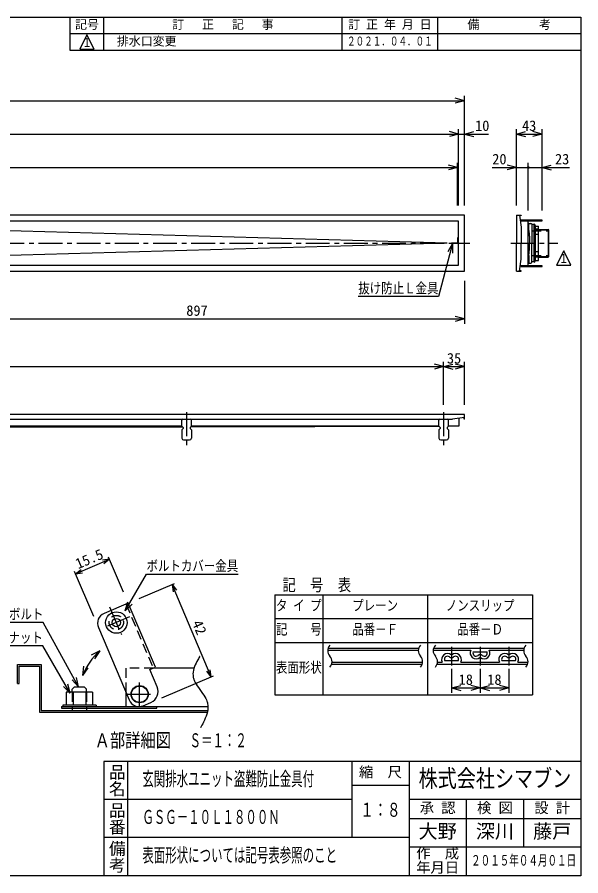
# Model space of a CAD drawing. Units: millimetres, scale not verified, with parts at other scales. Extents: x -1092 to 1092, y -744 to 696.
# Drawn here: x 147 to 1092, y -744 to 696 of the extents above; entities that cross this region are included whole.
import ezdxf
from ezdxf.enums import TextEntityAlignment as Align

# ---------------------------------------------------------------- set-up
doc = ezdxf.new("R2010")
doc.units = ezdxf.units.MM
doc.header["$LTSCALE"] = 8
doc.linetypes.add('CHAIN1', pattern=[8, 5, -1, 1, -1])
doc.linetypes.add('DASHED2', pattern=[3, 2, -1])
for name, color, linetype in [('0-0_計極細', 2, 'Continuous'), ('0-1_計細線', 3, 'Continuous'), ('0-5_寸法線', 7, 'Continuous'), ('0-7_枠細線', 5, 'Continuous'), ('0-8_枠中線', 5, 'Continuous'), ('1-2_極細2', 2, 'Continuous'), ('1-3_細線2', 4, 'Continuous'), ('1-5_寸法2', 7, 'Continuous')]:
    doc.layers.add(name, color=color, linetype=linetype)
doc.styles.add('@ＭＳ ゴシック', font='')
doc.styles.add('ＭＳ ゴシック', font='')
doc.styles.get('@ＭＳ ゴシック').set_extended_font_data('@MS Gothic')
doc.styles.get('ＭＳ ゴシック').set_extended_font_data('MS Gothic')

msp = doc.modelspace()

# ---------------------------------------------------------------- hatches: boundary and pattern name
at = {"layer": '0-5_寸法線'}
msp.add_hatch(color=256, dxfattribs=at).paths.add_polyline_path([(1006.341, 443.92, 1), (1001.541, 443.92, 1)])

# ---------------------------------------------------------------- linework, layer by layer
at = {"layer": '0-0_計極細'}
for p, q in [((993.941, 354.62), (993.941, 355.82)), ((1003.941, 354.62), (1003.941, 355.82)), ((1004.741, 337.489), (1004.741, 350.12)), ((1005.941, 354.62), (1005.941, 355.82)), ((1007.941, 354.62), (1007.941, 355.82)), ((1009.941, 354.62), (1009.941, 355.82)), ((1023.941, 354.62), (1023.941, 355.82)), ((868.004, 316.92), (22.166, 340.688)), ((1003.949, 339.348), (1004.124, 339.262)), ((1004.124, 339.262), (1004.297, 339.006)), ((1004.297, 339.006), (1004.467, 338.581)), ((1004.467, 338.581), (1004.633, 337.991)), ((1004.633, 337.991), (1004.795, 337.24)), ((1005.097, 335.279), (1005.235, 334.084)), ((1005.235, 334.084), (1005.364, 332.758)), ((1005.364, 332.758), (1005.481, 331.31)), ((1005.481, 331.31), (1005.588, 329.753)), ((1021.141, 340.42), (1013.641, 340.42)), ((1013.641, 340.42), (1014.641, 339.42)), ((1020.141, 339.42), (1014.641, 339.42)), ((1021.141, 340.42), (1020.141, 339.42)), ((1021.141, 339.12), (1038.441, 339.12)), ((1037.441, 340.12), (1037.441, 293.72)), ((868.004, 316.92), (22.166, 293.152)), ((877, 316.42), (877, 317.42)), ((1005.588, 329.753), (1005.681, 328.098)), ((1005.681, 328.098), (1005.762, 326.357)), ((1005.762, 326.357), (1005.829, 324.543)), ((1005.829, 324.543), (1005.881, 322.671)), ((1005.881, 322.671), (1005.919, 320.755)), ((1005.919, 320.755), (1005.942, 318.809)), ((1005.942, 318.809), (1005.949, 316.848)), ((1005.942, 315.031), (1005.949, 316.992)), ((1005.364, 301.082), (1005.481, 302.53)), ((1005.481, 302.53), (1005.588, 304.087)), ((1005.588, 304.087), (1005.681, 305.742)), ((1005.681, 305.742), (1005.762, 307.483)), ((1005.762, 307.483), (1005.829, 309.297)), ((1005.829, 309.297), (1005.881, 311.169)), ((1005.881, 311.169), (1005.919, 313.085)), ((1005.919, 313.085), (1005.942, 315.031)), ((1003.949, 294.492), (1004.124, 294.578)), ((1004.124, 294.578), (1004.297, 294.834)), ((1004.297, 294.834), (1004.467, 295.259)), ((1004.467, 295.259), (1004.633, 295.849)), ((1004.633, 295.849), (1004.795, 296.6)), ((1004.741, 296.351), (1004.741, 283.72)), ((1004.795, 296.6), (1004.949, 297.507)), ((1004.949, 297.507), (1005.097, 298.561)), ((1005.097, 298.561), (1005.235, 299.756)), ((1005.235, 299.756), (1005.364, 301.082)), ((1013.641, 293.42), (1014.641, 294.42)), ((1021.141, 293.42), (1013.641, 293.42)), ((1020.141, 294.42), (1014.641, 294.42)), ((1021.141, 293.42), (1020.141, 294.42)), ((1021.141, 294.72), (1038.441, 294.72)), ((993.941, 278.02), (993.941, 279.22)), ((1003.941, 278.02), (1003.941, 279.22)), ((1005.941, 278.02), (1005.941, 279.22)), ((1007.941, 278.02), (1007.941, 279.22)), ((1009.941, 278.02), (1009.941, 279.22)), ((1023.941, 278.02), (1023.941, 279.22))]:
    msp.add_line(p, q, dxfattribs=at)
at = {"layer": '0-0_計極細', "linetype": 'DASHED2'}
for p, q in [((1009.641, 337.42), (1038.441, 337.42)), ((1009.641, 296.42), (1038.441, 296.42))]:
    msp.add_line(p, q, dxfattribs=at)
at = {"layer": '0-0_計極細', "linetype": 'CHAIN1'}
for p, q in [((-905.171, 316.92), (905.857, 316.92)), ((974.581, 316.92), (1053.513, 316.92)), ((431, 33.561), (431, -21.709)), ((862, 33.561), (862, -21.709))]:
    msp.add_line(p, q, dxfattribs=at)
at = {"layer": '0-0_計極細'}
msp.add_lwpolyline([(1004.795, 337.24), (1004.949, 336.333), (1005.097, 335.279)], dxfattribs=at)
at = {"layer": '0-1_計細線'}
for p, q in [((983.941, 363.92), (983.941, 316.92)), ((983.941, 363.92), (991.941, 363.92)), ((988.941, 363.92), (991.941, 343.764)), ((991.941, 363.22), (989.046, 363.22)), ((991.941, 363.92), (991.941, 363.22)), ((991.941, 354.62), (990.325, 354.62)), ((1004.741, 350.12), (1008.141, 350.12)), ((1009.641, 348.62), (1009.641, 316.92)), ((1013.641, 348.42), (1009.641, 348.42)), ((1013.641, 285.22), (1013.641, 348.62)), ((1015.441, 346.82), (1015.441, 287.02)), ((1015.441, 345.67), (1021.141, 345.67)), ((1021.141, 288.17), (1021.141, 345.67)), ((991.941, 343.764), (991.941, 316.92)), ((1021.141, 331.295), (1015.441, 331.295)), ((1021.141, 340.12), (1037.441, 340.12)), ((1038.441, 339.12), (1037.441, 340.12)), ((1038.441, 294.72), (1038.441, 339.12)), ((886, 326.42), (887, 326.42)), ((886, 317.42), (886, 326.42)), ((983.941, 269.92), (983.941, 316.92)), ((991.941, 290.076), (991.941, 316.92)), ((1009.641, 285.22), (1009.641, 316.92)), ((886, 316.42), (875, 316.42)), ((1021.141, 302.545), (1015.441, 302.545)), ((988.941, 269.92), (991.941, 290.076)), ((1015.441, 288.17), (1021.141, 288.17)), ((1021.141, 293.72), (1037.441, 293.72)), ((1038.441, 294.72), (1037.441, 293.72)), ((991.941, 279.22), (990.325, 279.22)), ((1004.741, 283.72), (1008.141, 283.72)), ((1013.641, 285.42), (1009.641, 285.42)), ((983.941, 269.92), (991.941, 269.92)), ((991.941, 270.62), (989.046, 270.62)), ((991.941, 269.92), (991.941, 270.62)), ((-877, 21.92), (877, 21.92)), ((425, 21.92), (423, 19.92)), ((423, 9.92), (423, 19.92)), ((439, 19.92), (437, 21.92)), ((439, 9.92), (439, 19.92)), ((856, 21.92), (854, 19.92)), ((854, 9.92), (854, 19.92)), ((870, 19.92), (868, 21.92)), ((870, 9.92), (870, 19.92)), ((896.983, 24.913), (877, 21.922)), ((887.7, 23.524), (887.7, 9.92)), ((896.3, 21.92), (896.3, 24.811)), ((897, 21.92), (896.3, 21.92)), ((423, 9.92), (8, 9.92)), ((20.31, 7.942), (424.042, 8.878)), ((423, 9.92), (425, 7.92)), ((425, 5.92), (423, 3.92)), ((423, 3.92), (423, -10.08)), ((425, 7.92), (425, 5.92)), ((439, 9.92), (437, 7.92)), ((437, 7.92), (437, 5.92)), ((437, 5.92), (439, 3.92)), ((437.957, 8.91), (854.046, 9.874)), ((854, 9.92), (439, 9.92)), ((439, 3.92), (439, -10.08)), ((854, 9.92), (856, 7.92)), ((856, 5.92), (854, 3.92)), ((854, 3.92), (854, -10.08)), ((856, 7.92), (856, 5.92)), ((870, 9.92), (868, 7.92)), ((868, 7.92), (868, 5.92)), ((868, 5.92), (870, 3.92)), ((887.7, 9.92), (870, 9.92)), ((870, 3.92), (870, -10.08)), ((426, -13.08), (436, -13.08)), ((857, -13.08), (867, -13.08))]:
    msp.add_line(p, q, dxfattribs=at)
for points in [[(897, 269.92), (897, 363.92), (-897, 363.92), (-897, 269.92)], [(-887, 353.92), (-887, 279.92), (887, 279.92), (887, 353.92)], [(991.941, 355.82), (991.941, 354.62), (1026.941, 354.62), (1026.941, 355.82)], [(991.941, 279.22), (991.941, 278.02), (1026.941, 278.02), (1026.941, 279.22)]]:
    msp.add_lwpolyline(points, close=True, dxfattribs=at)
for points in [[(991.941, 279.22), (1003.941, 279.22), (1003.941, 354.62), (991.941, 354.62)], [(875, 316.42), (875, 317.42), (886, 317.42)], [(897, 21.92), (897, 29.92), (-897, 29.92)]]:
    msp.add_lwpolyline(points, dxfattribs=at)
for centre, radius, start, end in [((1004.741, 350.92), 0.8, 180, 270), ((1008.141, 348.62), 1.5, 0, 90), ((1013.641, 346.82), 1.8, 0, 90), ((886, 317.42), 1, 270, 360), ((1004.741, 282.92), 0.8, 90, 180), ((1008.141, 285.22), 1.5, 270, 360), ((1013.641, 287.02), 1.8, 270, 360), ((426, -10.08), 3, 180, 270), ((436, -10.08), 3, 270, 360), ((857, -10.08), 3, 180, 270), ((867, -10.08), 3, 270, 360)]:
    msp.add_arc(centre, radius, start, end, dxfattribs=at)
at = {"layer": '0-5_寸法線'}
for p, q in [((897, 379.92), (897, 563.92)), ((-897, 555.92), (897, 555.92)), ((897, 555.92), (881.545, 560.061)), ((897, 555.92), (881.545, 551.779)), ((887, 499.92), (871.545, 504.061)), ((887, 379.92), (887, 507.92)), ((897, 379.92), (897, 507.92)), ((897, 499.92), (912.455, 504.061)), ((983.941, 379.919), (983.941, 507.92)), ((983.941, 499.92), (999.396, 504.061)), ((1026.941, 499.92), (1011.486, 504.061)), ((1026.941, 372.819), (1026.941, 507.92)), ((-887, 499.92), (887, 499.92)), ((887, 499.92), (871.545, 495.779)), ((887, 499.92), (937, 499.92)), ((897, 499.92), (912.455, 495.779)), ((983.941, 499.92), (999.396, 495.779)), ((983.941, 499.92), (1026.941, 499.92)), ((1026.941, 499.92), (1011.486, 495.779)), ((885.5, 443.92), (870.045, 448.061)), ((885.5, 379.92), (885.5, 451.92)), ((983.941, 443.92), (968.486, 448.061)), ((983.941, 379.92), (983.941, 451.92)), ((1003.941, 371.82), (1003.941, 451.92)), ((1026.941, 371.82), (1026.941, 451.92)), ((1026.941, 443.92), (1042.396, 448.061)), ((-885.5, 443.92), (885.5, 443.92)), ((885.5, 443.92), (870.045, 439.779)), ((943.503, 443.92), (1003.941, 443.92)), ((983.941, 443.92), (968.486, 439.779)), ((1003.941, 443.92), (1072.741, 443.92)), ((1026.941, 443.92), (1042.396, 439.779)), ((876.989, 316.42), (869.002, 302.556)), ((876.989, 316.42), (877.004, 300.42)), ((897, 253.92), (897, 181.92)), ((0, 189.92), (897, 189.92)), ((897, 189.92), (881.545, 194.061)), ((897, 189.92), (881.545, 185.779)), ((862, 45.92), (862, 117.92)), ((897, 45.92), (897, 117.92)), ((-862, 109.92), (862, 109.92)), ((862, 109.92), (846.545, 114.061)), ((862, 109.92), (846.545, 105.779)), ((862, 109.92), (877.455, 114.061)), ((862, 109.92), (877.455, 105.779)), ((862, 109.92), (897, 109.92)), ((897, 109.92), (881.545, 114.061)), ((897, 109.92), (881.545, 105.779))]:
    msp.add_line(p, q, dxfattribs=at)
msp.add_lwpolyline([(876.989, 316.42), (853.279, 227.6), (718.879, 227.6)], dxfattribs=at)
at = {"layer": '0-7_枠細線'}
for p, q in [((236, 640), (236, 696)), ((292, 640), (292, 696)), ((692, 640), (692, 696)), ((852, 640), (852, 696)), ((1092, 668), (236, 668)), ((264, 666.308), (252, 642.308)), ((276, 642.308), (264, 666.308)), ((1092, 640), (236, 640)), ((252, 642.308), (276, 642.308)), ((1063.378, 304.089), (1051.378, 280.089)), ((1075.378, 280.089), (1063.378, 304.089)), ((1051.378, 280.089), (1075.378, 280.089)), ((579.165, -272.574), (1011.165, -272.574)), ((579.165, -272.574), (579.165, -440.574)), ((659.165, -272.574), (659.165, -440.574)), ((835.165, -272.574), (835.165, -440.574)), ((1011.165, -272.574), (1011.165, -440.574)), ((579.165, -312.574), (1011.165, -312.574)), ((579.165, -352.574), (1011.165, -352.574)), ((667.686, -365.503), (819.495, -365.503)), ((668.273, -362.303), (820.081, -362.303)), ((844.487, -365.503), (907.787, -365.503)), ((845.073, -362.303), (996.882, -362.303)), ((911.61, -368.17), (934.72, -368.17)), ((938.544, -365.503), (996.296, -365.503)), ((674.835, -385.77), (826.644, -385.77)), ((851.635, -385.77), (859.787, -385.77)), ((863.61, -383.103), (886.72, -383.103)), ((890.544, -385.77), (955.787, -385.77)), ((959.61, -383.103), (982.72, -383.103)), ((986.544, -385.77), (1003.444, -385.77)), ((674.249, -388.97), (826.058, -388.97)), ((851.049, -388.97), (1002.858, -388.97)), ((875.165, -396.97), (875.165, -436.97)), ((923.165, -396.97), (923.165, -436.97)), ((971.165, -396.97), (971.165, -436.97)), ((875.165, -428.97), (890.62, -424.829)), ((875.165, -428.97), (890.62, -433.111)), ((875.165, -428.97), (923.165, -428.97)), ((923.165, -428.97), (907.71, -424.829)), ((923.165, -428.97), (907.71, -433.111)), ((923.165, -428.97), (938.62, -424.829)), ((923.165, -428.97), (938.62, -433.111)), ((923.165, -428.97), (971.165, -428.97)), ((971.165, -428.97), (955.71, -424.829)), ((971.165, -428.97), (955.71, -433.111)), ((579.165, -440.574), (1011.165, -440.574)), ((332, -552), (332, -744)), ((708, -552), (708, -680)), ((804, -552), (804, -744)), ((708, -592), (804, -592)), ((708, -616), (292, -616)), ((1092, -616), (804, -616)), ((900, -616), (900, -744)), ((996, -616), (996, -696)), ((804, -648), (1092, -648)), ((804, -680), (292, -680)), ((1092, -696), (804, -696))]:
    msp.add_line(p, q, dxfattribs=at)
at = {"layer": '0-7_枠細線', "linetype": 'CHAIN1'}
for p, q in [((875.165, -360.063), (875.165, -391.02)), ((923.165, -360.063), (923.165, -391.02)), ((971.165, -360.063), (971.165, -391.02))]:
    msp.add_line(p, q, dxfattribs=at)
at = {"layer": '0-7_枠細線'}
for centre, radius, start, end in [((681.404, -366.362), 13.745, 137.56163, 222.43837), ((833.213, -366.362), 13.745, 137.56163, 222.43837), ((858.205, -366.362), 13.745, 137.56163, 222.43837), ((1010.014, -366.362), 13.745, 137.56163, 222.43837), ((868.498, -380.97), 9.947, 51.31781, 208.85363), ((875.165, -372.643), 0.72, 231.31781, 308.68219), ((881.832, -380.97), 9.947, 331.14637, 128.68219), ((916.498, -370.303), 9.947, 151.14637, 308.68219), ((916.498, -370.303), 5.333, 156.42182, 308.68219), ((923.165, -378.63), 5.333, 51.31781, 128.68219), ((929.832, -370.303), 9.947, 231.31781, 28.85363), ((929.832, -370.303), 5.333, 231.31781, 23.57818), ((964.498, -380.97), 9.947, 51.31781, 208.85363), ((971.165, -372.643), 0.72, 231.31781, 308.68219), ((977.832, -380.97), 9.947, 331.14637, 128.68219), ((661.117, -384.911), 13.745, 317.56163, 42.43837), ((812.926, -384.911), 13.745, 317.56163, 42.43837), ((837.918, -384.911), 13.745, 317.56163, 42.43837), ((868.498, -380.97), 5.333, 51.31781, 203.57818), ((875.165, -372.643), 5.333, 231.31781, 308.68219), ((881.832, -380.97), 5.333, 336.42182, 128.68219), ((923.165, -378.63), 0.72, 51.31781, 128.68219), ((964.498, -380.97), 5.333, 51.31781, 203.57818), ((971.165, -372.643), 5.333, 231.31781, 308.68219), ((977.832, -380.97), 5.333, 336.42182, 128.68219), ((989.726, -384.911), 13.745, 317.56163, 42.43837)]:
    msp.add_arc(centre, radius, start, end, dxfattribs=at)
at = {"layer": '0-8_枠中線'}
msp.add_lwpolyline([(-1092, -744), (-1092, 696), (1092, 696), (1092, -744)], close=True, dxfattribs=at)
msp.add_lwpolyline([(1092, -552), (292, -552), (292, -744)], dxfattribs=at)
at = {"layer": '1-2_極細2'}
for p, q in [((328.225, -299.738), (332.367, -284.283)), ((328.225, -299.738), (339.539, -288.424)), ((147.293, -389.697), (187.293, -389.697)), ((147.293, -421.697), (147.293, -389.697)), ((150.093, -392.497), (184.493, -392.497)), ((150.093, -421.697), (150.093, -392.497)), ((184.493, -392.497), (184.493, -469.697)), ((187.293, -389.697), (187.293, -466.897)), ((443.463, -395.697), (375.583, -395.697)), ((147.293, -421.697), (150.093, -421.697)), ((240.607, -436.097), (240.607, -457.697)), ((261.978, -436.097), (261.978, -457.697)), ((329.241, -436.335), (329.241, -460.097)), ((221.241, -460.097), (221.241, -462.897)), ((221.241, -460.097), (381.241, -460.097)), ((223.293, -460.097), (279.293, -460.097)), ((329.241, -460.097), (466.745, -460.097)), ((381.241, -462.897), (381.241, -460.097)), ((184.493, -469.697), (465.642, -469.697)), ((187.293, -466.897), (466.201, -466.897)), ((221.241, -462.897), (381.241, -462.897))]:
    msp.add_line(p, q, dxfattribs=at)
at = {"layer": '1-2_極細2', "linetype": 'CHAIN1'}
for p, q in [((301.993, -292.806), (321.827, -339.532)), ((335.275, -309.82), (294.082, -327.305)), ((352.3, -459.477), (352.3, -420.06)), ((332.06, -439.474), (370.37, -439.474))]:
    msp.add_line(p, q, dxfattribs=at)
at = {"layer": '1-2_極細2', "linetype": 'DASHED2'}
for p, q in [((329.451, -288.392), (375.089, -395.907)), ((375.583, -395.697), (329.241, -395.697)), ((329.241, -395.697), (329.241, -436.335))]:
    msp.add_line(p, q, dxfattribs=at)
at = {"layer": '1-2_極細2'}
for points in [[(452.992, -375.937), (452.847, -376.193), (452.418, -376.952), (451.717, -378.194), (450.769, -379.885), (449.617, -381.98), (448.318, -384.422), (446.946, -387.146), (445.588, -390.079), (444.336, -393.141), (443.274, -396.252), (442.466, -399.326), (441.949, -402.282), (441.724, -405.037), (441.751, -407.515), (441.963, -409.647), (442.27, -411.372), (442.576, -412.642), (442.798, -413.418), (442.879, -413.68), (442.963, -413.941), (443.23, -414.719), (443.722, -415.994), (444.495, -417.733), (445.598, -419.892), (447.059, -422.417), (448.865, -425.242), (450.961, -428.295), (453.248, -431.497), (455.598, -434.763), (457.875, -438.005), (459.95, -441.134), (461.729, -444.063), (463.158, -446.707), (464.228, -448.989), (464.97, -450.841), (465.438, -452.207), (465.69, -453.043), (465.768, -453.325), (465.843, -453.607)], [(465.843, -453.607), (466.048, -454.447), (466.325, -455.824), (466.59, -457.707), (466.746, -460.048), (466.703, -462.79), (466.392, -465.862), (465.777, -469.184), (464.861, -472.664), (463.682, -476.208), (462.311, -479.717), (460.835, -483.091), (459.35, -486.235), (457.948, -489.061), (456.707, -491.488), (455.687, -493.45), (454.933, -494.891), (454.471, -495.771), (454.315, -496.068)]]:
    msp.add_lwpolyline(points, dxfattribs=at)
at = {"layer": '1-2_極細2', "linetype": 'DASHED2'}
msp.add_circle((313.194, -319.192), 12, dxfattribs=at)
at = {"layer": '1-2_極細2'}
msp.add_circle((352.3, -439.474), 13.8, dxfattribs=at)
at = {"layer": '1-3_細線2'}
for p, q in [((333.133, -286.829), (292.631, -304.021)), ((378.771, -394.344), (333.133, -286.829)), ((283.095, -327.623), (334.672, -449.13)), ((369.566, -398.251), (378.771, -394.344)), ((381.756, -426.971), (369.566, -398.251)), ((259.293, -426.897), (263.293, -430.897)), ((263.293, -436.097), (263.293, -430.897)), ((273.393, -436.097), (229.193, -436.097)), ((229.193, -436.097), (229.193, -457.697)), ((273.393, -436.097), (273.393, -457.697)), ((279.293, -457.697), (223.293, -457.697)), ((223.293, -457.697), (223.293, -460.097)), ((279.293, -457.697), (279.293, -460.097)), ((358.274, -458.666), (371.161, -453.195)), ((239.293, -462.897), (239.293, -466.897)), ((263.293, -462.897), (263.293, -466.897))]:
    msp.add_line(p, q, dxfattribs=at)
at = {"layer": '1-3_細線2', "linetype": 'DASHED2'}
for p, q in [((239.293, -436.097), (239.293, -462.897)), ((263.293, -436.097), (263.293, -462.897))]:
    msp.add_line(p, q, dxfattribs=at)
at = {"layer": '1-3_細線2'}
msp.add_lwpolyline([(239.293, -436.097), (239.293, -430.897), (243.293, -426.897), (259.293, -426.897)], dxfattribs=at)
for centre, radius in [((313.194, -319.192), 18), ((313.194, -319.192), 7), ((352.3, -439.474), 14.4)]:
    msp.add_circle(centre, radius, dxfattribs=at)
for centre, radius, start, end in [((299.664, -320.59), 18, 113, 203), ((363.346, -434.785), 20, 293, 23), ((351.241, -442.097), 18, 203, 293)]:
    msp.add_arc(centre, radius, start, end, dxfattribs=at)
at = {"layer": '1-5_寸法2'}
for p, q in [((244.803, -237.414), (301.875, -213.188)), ((301.875, -213.188), (289.992, -214.858)), ((301.875, -213.188), (292.419, -220.576)), ((325.319, -268.419), (300.312, -209.506)), ((244.803, -237.414), (254.26, -230.026)), ((275.281, -309.213), (243.241, -233.732)), ((244.803, -237.414), (256.687, -235.744)), ((351.543, -279.014), (410.456, -254.007)), ((406.774, -255.57), (414.162, -265.026)), ((406.774, -255.57), (408.444, -267.453)), ((472.416, -410.215), (406.774, -255.57)), ((328.225, -299.738), (332.367, -284.283)), ((328.225, -299.738), (339.539, -288.424)), ((285.43, -366.696), (271.063, -373.739)), ((285.43, -366.696), (276.509, -379.978)), ((257.078, -408.187), (258.419, -392.244)), ((257.078, -408.187), (266.211, -395.05)), ((472.416, -410.215), (465.029, -400.759)), ((472.416, -410.215), (470.746, -398.332)), ((249.993, -426.897), (238.922, -415.345)), ((249.993, -426.897), (246.181, -411.357)), ((389.571, -445.381), (476.099, -408.652)), ((235.931, -437.778), (224.617, -426.464)), ((235.931, -437.778), (231.79, -422.323))]:
    msp.add_line(p, q, dxfattribs=at)
for points in [[(328.225, -299.738), (363.822, -238.083), (517.422, -238.083)], [(249.993, -426.897), (190.754, -319.06), (56.354, -319.06)], [(235.931, -437.778), (190.112, -358.418), (55.712, -358.418)]]:
    msp.add_lwpolyline(points, dxfattribs=at)
msp.add_arc((351.241, -442.097), 100.082, 131.11509, 160.19528, dxfattribs=at)

# ---------------------------------------------------------------- texts
at = {"layer": '0-5_寸法線', "style": 'ＭＳ ゴシック'}
for s, p in [('10', (914.747, 499.92)), ('43', (993.441, 499.92)), ('20', (943.503, 443.92)), ('23', (1048.741, 443.92)), ('897', (430.5, 189.92)), ('35', (867.5, 109.92))]:
    msp.add_text(s, height=17.6, dxfattribs=at).set_placement(p, align=Align.BOTTOM_LEFT)
at = {"layer": '0-5_寸法線', "style": 'ＭＳ ゴシック', "width": 0.8}
msp.add_text('抜け防止Ｌ金具', height=17.6, dxfattribs=at).set_placement((718.879, 227.6), align=Align.BOTTOM_LEFT)
at = {"layer": '0-7_枠細線', "style": 'ＭＳ ゴシック'}
for s, height, p in [('記号', 14.66, (244, 672)), ('訂\u3000 正\u3000 記\u3000 事', 14.66, (407, 672)), ('訂 正 年 月 日', 14.66, (702, 672)), ('備\u3000\u3000\u3000\u3000\u3000考', 14.66, (902, 672)), ('排水口変更', 14.66, (314.161, 644)), ('18', 17.6, (887.165, -428.97)), ('18', 17.6, (935.165, -428.97)), ('縮\u3000尺', 17.6, (720, -584)), ('検 図', 17.6, (918, -644)), ('設 計', 17.6, (1014, -644)), ('承 認', 17.6, (822, -644)), ('大野', 23.46, (820, -688)), ('深川', 23.46, (916, -688)), ('藤戸', 23.46, (1012, -688)), ('作\u3000成', 17.6, (816, -720)), ('年月日', 17.6, (816, -744))]:
    msp.add_text(s, height=height, dxfattribs=at).set_placement(p, align=Align.BOTTOM_LEFT)
for s, height, width, p in [('２０２１．０４．０１', 14.66, 0.7, (700, 644)), ('１', 14.66, 0.8, (255.784, 641.817)), ('１', 14.66, 0.8, (1055.163, 279.598)), ('タ イ プ', 17.6, 0.8, (580.765, -304.574)), ('プレーン', 17.6, 0.8, (708.765, -304.574)), ('ノンスリップ', 17.6, 0.8, (865.565, -304.574)), ('記\u3000\u3000号', 17.6, 0.8, (580.765, -344.574)), ('品番－Ｆ', 17.6, 0.8, (708.765, -344.574)), ('品番－Ｄ', 17.6, 0.8, (884.765, -344.574)), ('表面形状', 17.6, 0.8, (580.765, -408.574)), ('Ａ部詳細図', 23.46, 0.8, (276.85, -535.479)), ('Ｓ＝１：２', 23.46, 0.6, (435.912, -535.479)), ('株式会社シマブン', 29.33, 0.8, (820, -604)), ('玄関排水ユニット盗難防止金具付', 23.46, 0.6, (356.8, -600)), ('ＧＳＧ－１０Ｌ１８００Ｎ', 23.46, 0.6, (356.8, -664)), ('１：８', 23.46, 0.7, (722.4, -652)), ('表面形状については記号表参照のこと', 23.46, 0.6, (356.8, -728)), ('２０１５年０４月０１日', 17.6, 0.65, (908, -732))]:
    msp.add_text(s, height=height, dxfattribs=dict(at, width=width)).set_placement(p, align=Align.BOTTOM_LEFT)
at = {"layer": '0-7_枠細線', "style": '@ＭＳ ゴシック'}
for s, p in [('品名', (298, -556)), ('品番', (298, -620)), ('備考', (298, -684))]:
    msp.add_text(s, height=20.53, rotation=270, dxfattribs=at).set_placement(p, align=Align.BOTTOM_LEFT)
at = {"layer": '0-7_枠細線', "insert": (591.604, -268.574), "char_height": 20.53, "attachment_point": 7, "style": 'ＭＳ ゴシック'}
msp.add_mtext('\\T2.07;\\W0.8;記号表', dxfattribs=at)
at = {"layer": '1-5_寸法2', "style": 'ＭＳ ゴシック'}
for s, rotation, p in [('15.5', 23, (251.247, -234.678)), ('42', 293, (434.906, -321.847))]:
    msp.add_text(s, height=17.6, rotation=rotation, dxfattribs=at).set_placement(p, align=Align.BOTTOM_LEFT)
at = {"layer": '1-5_寸法2', "style": 'ＭＳ ゴシック', "width": 0.8}
for s, p in [('ボルトカバー金具', (363.822, -238.083)), ('スタッドボルト', (56.354, -319.06)), ('フランジナット', (55.712, -358.418))]:
    msp.add_text(s, height=17.6, dxfattribs=at).set_placement(p, align=Align.BOTTOM_LEFT)

doc.saveas('drawing.dxf')
